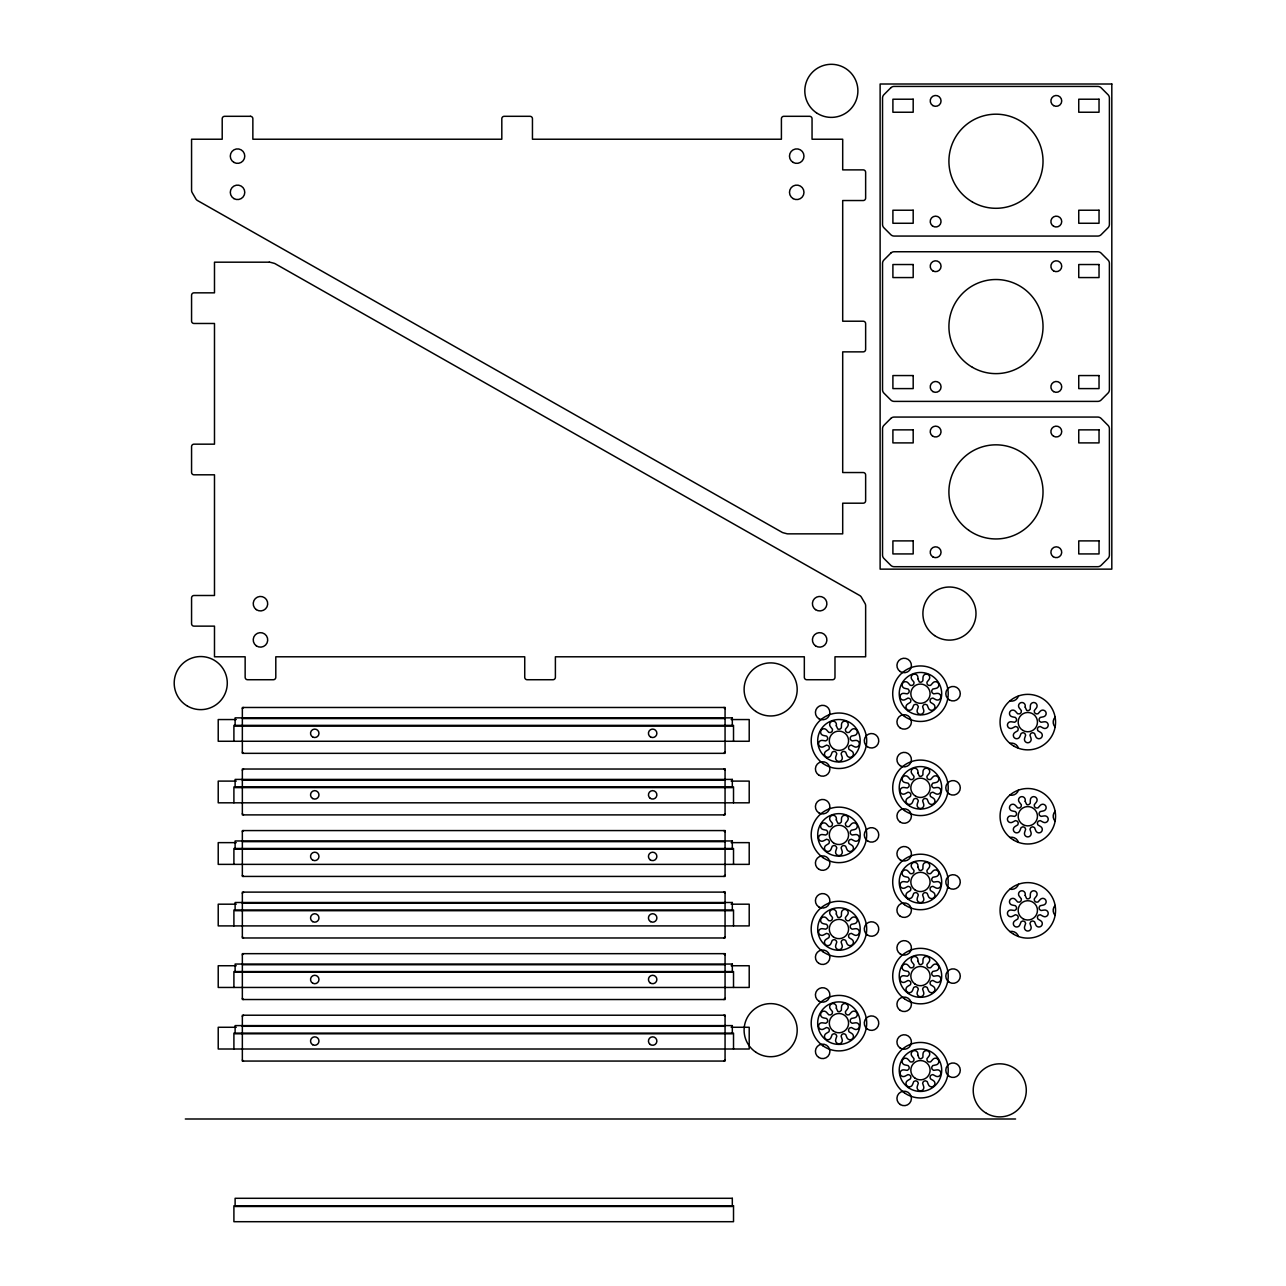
<?xml version="1.0" encoding="UTF-8"?>
<svg xmlns="http://www.w3.org/2000/svg" width="1286" height="1286" viewBox="0 0 1286 1286"><rect width="100%" height="100%" fill="white"/><g stroke="black" fill="none" stroke-linecap="round" stroke-linejoin="round"><path stroke-width="1.5" d="M242.347 708.682L243.552 707.477M242.347 770.234L243.552 769.028M242.347 831.785L243.552 830.579M242.347 893.32L243.552 892.114M242.347 954.871L243.552 953.665M242.347 1016.422L243.552 1015.217M725.063 752.133L723.857 753.339M725.063 813.684L723.857 814.89M725.063 875.316L723.857 876.425M725.063 936.851L723.857 937.976M725.063 998.322L723.857 999.527M725.063 1059.953L723.857 1061.063M242.347 718.553L725.063 718.553M236.254 719.549L218.218 719.549L218.218 741.266L749.208 741.266L749.208 719.549L731.171 719.549M242.347 780.088L725.063 780.088M236.254 781.1L218.218 781.1L218.218 802.818L749.208 802.818L749.208 781.1L731.171 781.1M242.347 841.639L725.063 841.639M236.254 842.635L218.218 842.635L218.218 864.369L749.208 864.369L749.208 842.635L731.171 842.635M242.347 903.19L725.063 903.19M236.254 904.187L218.218 904.187L218.218 925.904L749.208 925.904L749.208 904.187L731.171 904.187M242.347 964.725L725.063 964.725M236.254 965.738L218.218 965.738L218.218 987.455L749.208 987.455L749.208 965.738L731.171 965.738M242.347 1026.276L725.063 1026.276M236.254 1027.273L218.218 1027.273L218.218 1049.006L749.208 1049.006L749.208 1027.273L731.171 1027.273M185.313 1118.997L1015.586 1118.997M723.857 707.477L725.063 708.682M723.857 769.028L725.063 770.234M243.472 753.339L242.347 752.133M723.857 830.579L725.063 831.785M243.472 814.874L242.347 813.684M723.857 892.114L725.063 893.32M243.472 876.425L242.363 875.316M723.857 953.665L725.063 954.871M243.472 937.976L242.363 936.851M723.857 1015.217L725.063 1016.422M243.472 999.511L242.347 998.322M243.472 1061.063L242.363 1060.034M733.518 741.266L733.518 725.368L233.907 725.368L233.907 741.266M733.518 802.818L733.518 786.919L233.907 786.919L233.907 802.818M733.518 864.369L733.518 848.471L233.907 848.471L233.907 864.369M733.518 925.904L733.518 910.006L233.907 910.006L233.907 925.904M733.518 987.455L733.518 971.557L233.907 971.557L233.907 987.455M733.518 1049.006L733.518 1033.108L233.907 1033.108L233.907 1049.006M1009.864 743.292A7.234 7.234 0 0 1 1018.464 748.243M1018.464 695.983A7.234 7.234 0 0 1 1009.864 700.95M1055.131 727.072A7.234 7.234 0 0 1 1055.131 717.154M1009.864 837.411A7.234 7.234 0 0 1 1018.464 842.378M1018.464 790.118A7.234 7.234 0 0 1 1009.864 795.069M1055.131 821.207A7.234 7.234 0 0 1 1055.131 811.289M1009.864 931.546A7.234 7.234 0 0 1 1018.464 936.497M1018.464 884.238A7.234 7.234 0 0 1 1009.864 889.205M1055.131 915.343A7.234 7.234 0 0 1 1055.131 905.408M836.302 725.77L837.781 729.033A3.376 3.376 0 0 0 840.096 729.033L841.365 727.828L841.478 724.516A3.376 3.376 0 0 1 846.011 721.35A3.376 3.376 0 0 1 847.442 726.686L845.4 729.291L845.593 731.043A3.376 3.376 0 0 0 847.361 732.522L849.114 732.409L851.316 729.95A3.376 3.376 0 0 1 856.846 730.432A3.376 3.376 0 0 1 854.499 735.447L851.268 736.122L850.287 737.585A3.376 3.376 0 0 0 850.689 739.868L852.104 740.913L855.383 740.431A3.376 3.376 0 0 1 859.289 744.353A3.376 3.376 0 0 1 854.274 746.684L851.364 745.124L849.676 745.623A3.376 3.376 0 0 0 848.519 747.616L848.937 749.336L851.75 751.072A3.376 3.376 0 0 1 852.232 756.586A3.376 3.376 0 0 1 846.879 755.155L845.641 752.085L844.034 751.378A3.376 3.376 0 0 0 841.864 752.165L841.092 753.757L842.121 756.891A3.376 3.376 0 0 1 838.938 761.425A3.376 3.376 0 0 1 835.771 756.891L836.8 753.757L836.013 752.165A3.376 3.376 0 0 0 833.842 751.378L832.235 752.085L831.013 755.155A3.376 3.376 0 0 1 825.66 756.586A3.376 3.376 0 0 1 826.142 751.072L828.956 749.336L829.374 747.616A3.376 3.376 0 0 0 828.216 745.623L826.528 745.124L823.603 746.684A3.376 3.376 0 0 1 818.587 744.353A3.376 3.376 0 0 1 822.51 740.431L825.773 740.913L827.203 739.868A3.376 3.376 0 0 0 827.605 737.585L826.625 736.122L823.378 735.447A3.376 3.376 0 0 1 821.047 730.432A3.376 3.376 0 0 1 826.56 729.95L828.763 732.409L830.515 732.522A3.376 3.376 0 0 0 832.299 731.043L832.492 729.291L830.434 726.686A3.376 3.376 0 0 1 831.881 721.35A3.376 3.376 0 0 1 836.414 724.516L836.302 725.77M836.302 819.905L837.781 823.169A3.376 3.376 0 0 0 840.096 823.169L841.365 821.947L841.478 818.652A3.376 3.376 0 0 1 846.011 815.469A3.376 3.376 0 0 1 847.442 820.822L845.4 823.426L845.593 825.162A3.376 3.376 0 0 0 847.361 826.657L849.114 826.544L851.316 824.069A3.376 3.376 0 0 1 856.846 824.551A3.376 3.376 0 0 1 854.499 829.583L851.268 830.258L850.287 831.72A3.376 3.376 0 0 0 850.689 833.987L852.104 835.032L855.383 834.566A3.376 3.376 0 0 1 859.289 838.472A3.376 3.376 0 0 1 854.274 840.819L851.364 839.26L849.676 839.758A3.376 3.376 0 0 0 848.519 841.751L848.937 843.471L851.75 845.207A3.376 3.376 0 0 1 852.232 850.721A3.376 3.376 0 0 1 846.879 849.29L845.641 846.22L844.034 845.513A3.376 3.376 0 0 0 841.864 846.301L841.092 847.876L842.121 851.027A3.376 3.376 0 0 1 838.938 855.56A3.376 3.376 0 0 1 835.771 851.027L836.8 847.876L836.013 846.301A3.376 3.376 0 0 0 833.842 845.513L832.235 846.22L831.013 849.29A3.376 3.376 0 0 1 825.66 850.721A3.376 3.376 0 0 1 826.142 845.207L828.956 843.471L829.374 841.751A3.376 3.376 0 0 0 828.216 839.758L826.528 839.26L823.603 840.819A3.376 3.376 0 0 1 818.587 838.472A3.376 3.376 0 0 1 822.51 834.566L825.773 835.032L827.203 833.987A3.376 3.376 0 0 0 827.605 831.72L826.625 830.258L823.378 829.583A3.376 3.376 0 0 1 821.047 824.551A3.376 3.376 0 0 1 826.56 824.069L828.763 826.544L830.515 826.657A3.376 3.376 0 0 0 832.299 825.162L832.492 823.426L830.434 820.822A3.376 3.376 0 0 1 831.881 815.469A3.376 3.376 0 0 1 836.414 818.652L836.302 819.905M836.302 914.024L837.781 917.304A3.376 3.376 0 0 0 840.096 917.304L841.365 916.082L841.478 912.771A3.376 3.376 0 0 1 846.011 909.604A3.376 3.376 0 0 1 847.442 914.941L845.4 917.545L845.593 919.297A3.376 3.376 0 0 0 847.361 920.776L849.114 920.663L851.316 918.204A3.376 3.376 0 0 1 856.846 918.686A3.376 3.376 0 0 1 854.499 923.702L851.268 924.377L850.287 925.84A3.376 3.376 0 0 0 850.689 928.122L852.104 929.167L855.383 928.701A3.376 3.376 0 0 1 859.289 932.607A3.376 3.376 0 0 1 854.274 934.954L851.364 933.379L849.676 933.877A3.376 3.376 0 0 0 848.519 935.887L848.937 937.59L851.75 939.343A3.376 3.376 0 0 1 852.232 944.856A3.376 3.376 0 0 1 846.879 943.41L845.641 940.355L844.034 939.632A3.376 3.376 0 0 0 841.864 940.436L841.092 942.011L842.121 945.146A3.376 3.376 0 0 1 838.938 949.679A3.376 3.376 0 0 1 835.771 945.146L836.8 942.011L836.013 940.436A3.376 3.376 0 0 0 833.842 939.632L832.235 940.355L831.013 943.41A3.376 3.376 0 0 1 825.66 944.856A3.376 3.376 0 0 1 826.142 939.343L828.956 937.59L829.374 935.887A3.376 3.376 0 0 0 828.216 933.877L826.528 933.379L823.603 934.954A3.376 3.376 0 0 1 818.587 932.607A3.376 3.376 0 0 1 822.51 928.701L825.773 929.167L827.203 928.122A3.376 3.376 0 0 0 827.605 925.84L826.625 924.377L823.378 923.702A3.376 3.376 0 0 1 821.047 918.686A3.376 3.376 0 0 1 826.56 918.204L828.763 920.663L830.515 920.776A3.376 3.376 0 0 0 832.299 919.297L832.492 917.545L830.434 914.941A3.376 3.376 0 0 1 831.881 909.604A3.376 3.376 0 0 1 836.414 912.771L836.302 914.024M836.302 1008.16L837.781 1011.423A3.376 3.376 0 0 0 840.096 1011.423L841.365 1010.217L841.478 1006.906A3.376 3.376 0 0 1 846.011 1003.723A3.376 3.376 0 0 1 847.442 1009.076L845.4 1011.68L845.593 1013.432A3.376 3.376 0 0 0 847.361 1014.911L849.114 1014.799L851.316 1012.339A3.376 3.376 0 0 1 856.846 1012.821A3.376 3.376 0 0 1 854.499 1017.837L851.268 1018.512L850.287 1019.975A3.376 3.376 0 0 0 850.689 1022.257L852.104 1023.286L855.383 1022.82A3.376 3.376 0 0 1 859.289 1026.742A3.376 3.376 0 0 1 854.274 1029.073L851.364 1027.514L849.676 1028.012A3.376 3.376 0 0 0 848.519 1030.006L848.937 1031.726L851.75 1033.462A3.376 3.376 0 0 1 852.232 1038.975A3.376 3.376 0 0 1 846.879 1037.545L845.641 1034.474L844.034 1033.767A3.376 3.376 0 0 0 841.864 1034.555L841.092 1036.13L842.121 1039.281A3.376 3.376 0 0 1 838.938 1043.814A3.376 3.376 0 0 1 835.771 1039.281L836.8 1036.13L836.013 1034.555A3.376 3.376 0 0 0 833.842 1033.767L832.235 1034.474L831.013 1037.545A3.376 3.376 0 0 1 825.66 1038.975A3.376 3.376 0 0 1 826.142 1033.462L828.956 1031.726L829.374 1030.006A3.376 3.376 0 0 0 828.216 1028.012L826.528 1027.514L823.603 1029.073A3.376 3.376 0 0 1 818.587 1026.742A3.376 3.376 0 0 1 822.51 1022.82L825.773 1023.286L827.203 1022.257A3.376 3.376 0 0 0 827.605 1019.975L826.625 1018.512L823.378 1017.837A3.376 3.376 0 0 1 821.047 1012.821A3.376 3.376 0 0 1 826.56 1012.339L828.763 1014.799L830.515 1014.911A3.376 3.376 0 0 0 832.299 1013.432L832.492 1011.68L830.434 1009.076A3.376 3.376 0 0 1 831.881 1003.723A3.376 3.376 0 0 1 836.414 1006.906L836.302 1008.16M917.818 678.703L919.297 681.982A3.376 3.376 0 0 0 921.612 681.982L922.882 680.76L922.994 677.449A3.376 3.376 0 0 1 927.527 674.282A3.376 3.376 0 0 1 928.958 679.619L926.917 682.223L927.11 683.975A3.376 3.376 0 0 0 928.878 685.454L930.63 685.342L932.848 682.882A3.376 3.376 0 0 1 938.362 683.364A3.376 3.376 0 0 1 936.015 688.38L932.784 689.055L931.803 690.518A3.376 3.376 0 0 0 932.205 692.8L933.62 693.845L936.899 693.379A3.376 3.376 0 0 1 940.805 697.285A3.376 3.376 0 0 1 935.79 699.632L932.88 698.057L931.193 698.555A3.376 3.376 0 0 0 930.035 700.565L930.453 702.269L933.266 704.021A3.376 3.376 0 0 1 933.749 709.534A3.376 3.376 0 0 1 928.396 708.088L927.174 705.033L925.55 704.31A3.376 3.376 0 0 0 923.38 705.114L922.609 706.689L923.637 709.824A3.376 3.376 0 0 1 920.454 714.357A3.376 3.376 0 0 1 917.288 709.824L918.317 706.689L917.529 705.114A3.376 3.376 0 0 0 915.359 704.31L913.751 705.033L912.53 708.088A3.376 3.376 0 0 1 907.177 709.534A3.376 3.376 0 0 1 907.659 704.021L910.472 702.269L910.89 700.565A3.376 3.376 0 0 0 909.732 698.555L908.045 698.057L905.119 699.632A3.376 3.376 0 0 1 900.104 697.285A3.376 3.376 0 0 1 904.026 693.379L907.289 693.845L908.72 692.8A3.376 3.376 0 0 0 909.122 690.518L908.141 689.055L904.91 688.38A3.376 3.376 0 0 1 902.563 683.364A3.376 3.376 0 0 1 908.077 682.882L910.279 685.342L912.047 685.454A3.376 3.376 0 0 0 913.816 683.975L914.008 682.223L911.967 679.619A3.376 3.376 0 0 1 913.398 674.282A3.376 3.376 0 0 1 917.931 677.449L917.818 678.703M917.818 772.838L919.297 776.101A3.376 3.376 0 0 0 921.612 776.101L922.882 774.879L922.994 771.584A3.376 3.376 0 0 1 927.527 768.401A3.376 3.376 0 0 1 928.958 773.754L926.917 776.358L927.11 778.11A3.376 3.376 0 0 0 928.878 779.589L930.63 779.477L932.848 777.017A3.376 3.376 0 0 1 938.362 777.5A3.376 3.376 0 0 1 936.015 782.515L932.784 783.19L931.803 784.653A3.376 3.376 0 0 0 932.205 786.936L933.62 787.964L936.899 787.498A3.376 3.376 0 0 1 940.805 791.42A3.376 3.376 0 0 1 935.79 793.751L932.88 792.192L931.193 792.69A3.376 3.376 0 0 0 930.035 794.684L930.453 796.404L933.266 798.14A3.376 3.376 0 0 1 933.749 803.654A3.376 3.376 0 0 1 928.396 802.223L927.174 799.153L925.55 798.445A3.376 3.376 0 0 0 923.38 799.233L922.609 800.808L923.637 803.959A3.376 3.376 0 0 1 920.454 808.492A3.376 3.376 0 0 1 917.288 803.959L918.317 800.808L917.529 799.233A3.376 3.376 0 0 0 915.359 798.445L913.751 799.153L912.53 802.223A3.376 3.376 0 0 1 907.177 803.654A3.376 3.376 0 0 1 907.659 798.14L910.472 796.404L910.89 794.684A3.376 3.376 0 0 0 909.732 792.69L908.045 792.192L905.119 793.751A3.376 3.376 0 0 1 900.104 791.42A3.376 3.376 0 0 1 904.026 787.498L907.289 787.964L908.72 786.936A3.376 3.376 0 0 0 909.122 784.653L908.141 783.19L904.91 782.515A3.376 3.376 0 0 1 902.563 777.5A3.376 3.376 0 0 1 908.077 777.017L910.279 779.477L912.047 779.589A3.376 3.376 0 0 0 913.816 778.11L914.008 776.358L911.967 773.754A3.376 3.376 0 0 1 913.398 768.401A3.376 3.376 0 0 1 917.931 771.584L917.818 772.838M917.818 866.957L919.297 870.236A3.376 3.376 0 0 0 921.612 870.236L922.882 869.014L922.994 865.719A3.376 3.376 0 0 1 927.527 862.536A3.376 3.376 0 0 1 928.958 867.889L926.917 870.477L927.11 872.23A3.376 3.376 0 0 0 928.878 873.724L930.63 873.612L932.848 871.136A3.376 3.376 0 0 1 938.362 871.619A3.376 3.376 0 0 1 936.015 876.634L932.784 877.309L931.803 878.788A3.376 3.376 0 0 0 932.205 881.055L933.62 882.1L936.899 881.633A3.376 3.376 0 0 1 940.805 885.54A3.376 3.376 0 0 1 935.79 887.887L932.88 886.327L931.193 886.81A3.376 3.376 0 0 0 930.035 888.819L930.453 890.523L933.266 892.275A3.376 3.376 0 0 1 933.749 897.789A3.376 3.376 0 0 1 928.396 896.358L927.174 893.288L925.55 892.58A3.376 3.376 0 0 0 923.38 893.368L922.609 894.943L923.637 898.078A3.376 3.376 0 0 1 920.454 902.627A3.376 3.376 0 0 1 917.288 898.078L918.317 894.943L917.529 893.368A3.376 3.376 0 0 0 915.359 892.58L913.751 893.288L912.53 896.358A3.376 3.376 0 0 1 907.177 897.789A3.376 3.376 0 0 1 907.659 892.275L910.472 890.523L910.89 888.819A3.376 3.376 0 0 0 909.732 886.81L908.045 886.327L905.119 887.887A3.376 3.376 0 0 1 900.104 885.54A3.376 3.376 0 0 1 904.026 881.633L907.289 882.1L908.72 881.055A3.376 3.376 0 0 0 909.122 878.788L908.141 877.309L904.91 876.634A3.376 3.376 0 0 1 902.563 871.619A3.376 3.376 0 0 1 908.077 871.136L910.279 873.612L912.047 873.724A3.376 3.376 0 0 0 913.816 872.23L914.008 870.477L911.967 867.889A3.376 3.376 0 0 1 913.398 862.536A3.376 3.376 0 0 1 917.931 865.719L917.818 866.957M917.818 961.092L919.297 964.355A3.376 3.376 0 0 0 921.612 964.355L922.882 963.15L922.994 959.838A3.376 3.376 0 0 1 927.527 956.671A3.376 3.376 0 0 1 928.958 962.008L926.917 964.613L927.11 966.365A3.376 3.376 0 0 0 928.878 967.844L930.63 967.731L932.848 965.272A3.376 3.376 0 0 1 938.362 965.754A3.376 3.376 0 0 1 936.015 970.769L932.784 971.444L931.803 972.907A3.376 3.376 0 0 0 932.205 975.19L933.62 976.235L936.899 975.752A3.376 3.376 0 0 1 940.805 979.675A3.376 3.376 0 0 1 935.79 982.006L932.88 980.446L931.193 980.945A3.376 3.376 0 0 0 930.035 982.938L930.453 984.658L933.266 986.394A3.376 3.376 0 0 1 933.749 991.908A3.376 3.376 0 0 1 928.396 990.477L927.174 987.407L925.55 986.7A3.376 3.376 0 0 0 923.38 987.487L922.609 989.079L923.637 992.213A3.376 3.376 0 0 1 920.454 996.746A3.376 3.376 0 0 1 917.288 992.213L918.317 989.079L917.529 987.487A3.376 3.376 0 0 0 915.359 986.7L913.751 987.407L912.53 990.477A3.376 3.376 0 0 1 907.177 991.908A3.376 3.376 0 0 1 907.659 986.394L910.472 984.658L910.89 982.938A3.376 3.376 0 0 0 909.732 980.945L908.045 980.446L905.119 982.006A3.376 3.376 0 0 1 900.104 979.675A3.376 3.376 0 0 1 904.026 975.752L907.289 976.235L908.72 975.19A3.376 3.376 0 0 0 909.122 972.907L908.141 971.444L904.91 970.769A3.376 3.376 0 0 1 902.563 965.754A3.376 3.376 0 0 1 908.077 965.272L910.279 967.731L912.047 967.844A3.376 3.376 0 0 0 913.816 966.365L914.008 964.613L911.967 962.008A3.376 3.376 0 0 1 913.398 956.671A3.376 3.376 0 0 1 917.931 959.838L917.818 961.092M917.818 1055.227L919.297 1058.491A3.376 3.376 0 0 0 921.612 1058.491L922.882 1057.269L922.994 1053.973A3.376 3.376 0 0 1 927.527 1050.791A3.376 3.376 0 0 1 928.958 1056.144L926.917 1058.748L927.11 1060.484A3.376 3.376 0 0 0 928.878 1061.979L930.63 1061.866L932.848 1059.391A3.376 3.376 0 0 1 938.362 1059.873A3.376 3.376 0 0 1 936.015 1064.904L932.784 1065.58L931.803 1067.042A3.376 3.376 0 0 0 932.205 1069.309L933.62 1070.354L936.899 1069.888A3.376 3.376 0 0 1 940.805 1073.794A3.376 3.376 0 0 1 935.79 1076.141L932.88 1074.582L931.193 1075.08A3.376 3.376 0 0 0 930.035 1077.073L930.453 1078.793L933.266 1080.529A3.376 3.376 0 0 1 933.749 1086.043A3.376 3.376 0 0 1 928.396 1084.612L927.174 1081.542L925.55 1080.835A3.376 3.376 0 0 0 923.38 1081.622L922.609 1083.198L923.637 1086.348A3.376 3.376 0 0 1 920.454 1090.882A3.376 3.376 0 0 1 917.288 1086.348L918.317 1083.198L917.529 1081.622A3.376 3.376 0 0 0 915.359 1080.835L913.751 1081.542L912.53 1084.612A3.376 3.376 0 0 1 907.177 1086.043A3.376 3.376 0 0 1 907.659 1080.529L910.472 1078.793L910.89 1077.073A3.376 3.376 0 0 0 909.732 1075.08L908.045 1074.582L905.119 1076.141A3.376 3.376 0 0 1 900.104 1073.794A3.376 3.376 0 0 1 904.026 1069.888L907.289 1070.354L908.72 1069.309A3.376 3.376 0 0 0 909.122 1067.042L908.141 1065.58L904.91 1064.904A3.376 3.376 0 0 1 902.563 1059.873A3.376 3.376 0 0 1 908.077 1059.391L910.279 1061.866L912.047 1061.979A3.376 3.376 0 0 0 913.816 1060.484L914.008 1058.748L911.967 1056.144A3.376 3.376 0 0 1 913.398 1050.791A3.376 3.376 0 0 1 917.931 1053.973L917.818 1055.227M1025.183 707.123L1026.662 710.402A3.376 3.376 0 0 0 1028.977 710.402L1030.247 709.181L1030.343 705.869A3.376 3.376 0 0 1 1034.876 702.703A3.376 3.376 0 0 1 1036.323 708.039L1034.265 710.644L1034.458 712.396A3.376 3.376 0 0 0 1036.243 713.875L1037.995 713.762L1040.197 711.303A3.376 3.376 0 0 1 1045.711 711.785A3.376 3.376 0 0 1 1043.38 716.8L1040.133 717.475L1039.152 718.938A3.376 3.376 0 0 0 1039.554 721.221L1040.985 722.266L1044.248 721.784A3.376 3.376 0 0 1 1048.17 725.706A3.376 3.376 0 0 1 1043.155 728.037L1040.229 726.477L1038.541 726.976A3.376 3.376 0 0 0 1037.384 728.985L1037.802 730.689L1040.615 732.425A3.376 3.376 0 0 1 1041.097 737.939A3.376 3.376 0 0 1 1035.744 736.508L1034.523 733.438L1032.915 732.731A3.376 3.376 0 0 0 1030.745 733.518L1029.957 735.11L1030.986 738.244A3.376 3.376 0 0 1 1027.819 742.778A3.376 3.376 0 0 1 1024.637 738.244L1025.665 735.11L1024.894 733.518A3.376 3.376 0 0 0 1022.724 732.731L1021.116 733.438L1019.878 736.508A3.376 3.376 0 0 1 1014.525 737.939A3.376 3.376 0 0 1 1015.008 732.425L1017.821 730.689L1018.239 728.985A3.376 3.376 0 0 0 1017.081 726.976L1015.393 726.477L1012.484 728.037A3.376 3.376 0 0 1 1007.468 725.706A3.376 3.376 0 0 1 1011.375 721.784L1014.654 722.266L1016.069 721.221A3.376 3.376 0 0 0 1016.47 718.938L1015.49 717.475L1012.259 716.8A3.376 3.376 0 0 1 1009.912 711.785A3.376 3.376 0 0 1 1015.442 711.303L1017.644 713.762L1019.396 713.875A3.376 3.376 0 0 0 1021.164 712.396L1021.357 710.644L1019.316 708.039A3.376 3.376 0 0 1 1020.746 702.703A3.376 3.376 0 0 1 1025.28 705.869L1025.183 707.123M1025.183 801.258L1026.662 804.522A3.376 3.376 0 0 0 1028.977 804.522L1030.247 803.3L1030.343 800.005A3.376 3.376 0 0 1 1034.876 796.822A3.376 3.376 0 0 1 1036.323 802.175L1034.265 804.779L1034.458 806.531A3.376 3.376 0 0 0 1036.243 808.01L1037.995 807.897L1040.197 805.438A3.376 3.376 0 0 1 1045.711 805.92A3.376 3.376 0 0 1 1043.38 810.936L1040.133 811.611L1039.152 813.073A3.376 3.376 0 0 0 1039.554 815.34L1040.985 816.385L1044.248 815.919A3.376 3.376 0 0 1 1048.17 819.841A3.376 3.376 0 0 1 1043.155 822.172L1040.229 820.613L1038.541 821.111A3.376 3.376 0 0 0 1037.384 823.104L1037.802 824.824L1040.615 826.56A3.376 3.376 0 0 1 1041.097 832.074A3.376 3.376 0 0 1 1035.744 830.643L1034.523 827.573L1032.915 826.866A3.376 3.376 0 0 0 1030.745 827.654L1029.957 829.229L1030.986 832.38A3.376 3.376 0 0 1 1027.819 836.913A3.376 3.376 0 0 1 1024.637 832.38L1025.665 829.229L1024.894 827.654A3.376 3.376 0 0 0 1022.724 826.866L1021.116 827.573L1019.878 830.643A3.376 3.376 0 0 1 1014.525 832.074A3.376 3.376 0 0 1 1015.008 826.56L1017.821 824.824L1018.239 823.104A3.376 3.376 0 0 0 1017.081 821.111L1015.393 820.613L1012.484 822.172A3.376 3.376 0 0 1 1007.468 819.841A3.376 3.376 0 0 1 1011.375 815.919L1014.654 816.385L1016.069 815.34A3.376 3.376 0 0 0 1016.47 813.073L1015.49 811.611L1012.259 810.936A3.376 3.376 0 0 1 1009.912 805.92A3.376 3.376 0 0 1 1015.442 805.438L1017.644 807.897L1019.396 808.01A3.376 3.376 0 0 0 1021.164 806.531L1021.357 804.779L1019.316 802.175A3.376 3.376 0 0 1 1020.746 796.822A3.376 3.376 0 0 1 1025.28 800.005L1025.183 801.258M1025.183 895.377L1026.662 898.657A3.376 3.376 0 0 0 1028.977 898.657L1030.247 897.435L1030.343 894.124A3.376 3.376 0 0 1 1034.876 890.957A3.376 3.376 0 0 1 1036.323 896.31L1034.265 898.898L1034.458 900.65A3.376 3.376 0 0 0 1036.243 902.145L1037.995 902.016L1040.197 899.557A3.376 3.376 0 0 1 1045.711 900.039A3.376 3.376 0 0 1 1043.38 905.055L1040.133 905.73L1039.152 907.193A3.376 3.376 0 0 0 1039.554 909.475L1040.985 910.52L1044.248 910.054A3.376 3.376 0 0 1 1048.17 913.96A3.376 3.376 0 0 1 1043.155 916.307L1040.229 914.748L1038.541 915.23A3.376 3.376 0 0 0 1037.384 917.24L1037.802 918.943L1040.615 920.696A3.376 3.376 0 0 1 1041.097 926.209A3.376 3.376 0 0 1 1035.744 924.779L1034.523 921.708L1032.915 921.001A3.376 3.376 0 0 0 1030.745 921.789L1029.957 923.364L1030.986 926.499A3.376 3.376 0 0 1 1027.819 931.032A3.376 3.376 0 0 1 1024.637 926.499L1025.665 923.364L1024.894 921.789A3.376 3.376 0 0 0 1022.724 921.001L1021.116 921.708L1019.878 924.779A3.376 3.376 0 0 1 1014.525 926.209A3.376 3.376 0 0 1 1015.008 920.696L1017.821 918.943L1018.239 917.24A3.376 3.376 0 0 0 1017.081 915.23L1015.393 914.748L1012.484 916.307A3.376 3.376 0 0 1 1007.468 913.96A3.376 3.376 0 0 1 1011.375 910.054L1014.654 910.52L1016.069 909.475A3.376 3.376 0 0 0 1016.47 907.193L1015.49 905.73L1012.259 905.055A3.376 3.376 0 0 1 1009.912 900.039A3.376 3.376 0 0 1 1015.442 899.557L1017.644 902.016L1019.396 902.145A3.376 3.376 0 0 0 1021.164 900.65L1021.357 898.898L1019.316 896.31A3.376 3.376 0 0 1 1020.746 890.957A3.376 3.376 0 0 1 1025.28 894.124L1025.183 895.377M890.764 87.834L883.948 94.65A4.822 4.822 0 0 0 882.534 98.074L882.534 224.407A4.822 4.822 0 0 0 883.948 227.815L890.764 234.647A4.822 4.822 0 0 0 894.188 236.061L1097.746 236.061A4.822 4.822 0 0 0 1101.17 234.647L1107.985 227.815A4.822 4.822 0 0 0 1109.4 224.407L1109.4 98.074A4.822 4.822 0 0 0 1107.985 94.65L1101.17 87.834A4.822 4.822 0 0 0 1097.746 86.419L894.188 86.419A4.822 4.822 0 0 0 890.764 87.834M890.764 253.165L883.948 259.981A4.822 4.822 0 0 0 882.534 263.405L882.534 389.738A4.822 4.822 0 0 0 883.948 393.146L890.764 399.978A4.822 4.822 0 0 0 894.188 401.393L1097.746 401.393A4.822 4.822 0 0 0 1101.17 399.978L1107.985 393.146A4.822 4.822 0 0 0 1109.4 389.738L1109.4 263.405A4.822 4.822 0 0 0 1107.985 259.981L1101.17 253.165A4.822 4.822 0 0 0 1097.746 251.751L894.188 251.751A4.822 4.822 0 0 0 890.764 253.165M890.764 418.48L883.948 425.312A4.822 4.822 0 0 0 882.534 428.72L882.534 555.054A4.822 4.822 0 0 0 883.948 558.478L890.764 565.293A4.822 4.822 0 0 0 894.188 566.708L1097.746 566.708A4.822 4.822 0 0 0 1101.17 565.293L1107.985 558.478A4.822 4.822 0 0 0 1109.4 555.054L1109.4 428.72A4.822 4.822 0 0 0 1107.985 425.312L1101.17 418.48A4.822 4.822 0 0 0 1097.746 417.066L894.188 417.066A4.822 4.822 0 0 0 890.764 418.48M1111.811 84.008L880.122 84.008L880.122 569.135L1111.811 569.135L1111.811 84.008M913.189 99.215L892.902 99.215L892.902 112.236L913.189 112.236L913.189 99.215M1099.032 99.215L1078.745 99.215L1078.745 112.236L1099.032 112.236L1099.032 99.215M250.448 116.303L224.632 116.303A2.411 2.411 0 0 0 222.205 118.714L222.205 139.226L191.566 139.226L191.566 190.232A4.822 4.822 0 0 0 192.209 192.659L195.793 198.8A4.822 4.822 0 0 0 197.578 200.584L782.017 532.275A4.822 4.822 0 0 0 783.174 532.758L786.727 533.69A4.822 4.822 0 0 0 787.948 533.851L842.7 533.851L842.7 503.196L863.227 503.196A2.411 2.411 0 0 0 865.639 500.784L865.639 474.952A2.411 2.411 0 0 0 863.227 472.541L842.7 472.541L842.7 351.866L863.227 351.866A2.411 2.411 0 0 0 865.639 349.454L865.639 323.622A2.411 2.411 0 0 0 863.227 321.211L842.7 321.211L842.7 200.536L863.227 200.536A2.411 2.411 0 0 0 865.639 198.124L865.639 172.292A2.411 2.411 0 0 0 863.227 169.881L842.7 169.881L842.7 139.226L812.045 139.226L812.045 118.714A2.411 2.411 0 0 0 809.633 116.303L783.817 116.303A2.411 2.411 0 0 0 781.406 118.714L781.406 139.226L532.452 139.226L532.452 118.714A2.411 2.411 0 0 0 530.041 116.303L504.225 116.303A2.411 2.411 0 0 0 501.813 118.714L501.813 139.226L252.86 139.226L252.86 118.714A2.411 2.411 0 0 0 250.448 116.303M913.189 210.229L892.902 210.229L892.902 223.266L913.189 223.266L913.189 210.229M1099.032 210.229L1078.745 210.229L1078.745 223.266L1099.032 223.266L1099.032 210.229M269.24 262.183L214.489 262.183L214.489 292.838L193.977 292.838A2.411 2.411 0 0 0 191.566 295.25L191.566 321.066A2.411 2.411 0 0 0 193.977 323.477L214.489 323.477L214.489 444.168L193.977 444.168A2.411 2.411 0 0 0 191.566 446.58L191.566 472.396A2.411 2.411 0 0 0 193.977 474.807L214.489 474.807L214.489 595.498L193.977 595.498A2.411 2.411 0 0 0 191.566 597.91L191.566 623.726A2.411 2.411 0 0 0 193.977 626.137L214.489 626.137L214.489 656.792L245.144 656.792L245.144 677.304A2.411 2.411 0 0 0 247.555 679.731L273.388 679.731A2.411 2.411 0 0 0 275.799 677.304L275.799 656.792L524.736 656.792L524.736 677.304A2.411 2.411 0 0 0 527.147 679.731L552.98 679.731A2.411 2.411 0 0 0 555.391 677.304L555.391 656.792L804.329 656.792L804.329 677.304A2.411 2.411 0 0 0 806.74 679.731L832.572 679.731A2.411 2.411 0 0 0 834.984 677.304L834.984 656.792L865.639 656.792L865.639 605.802A4.822 4.822 0 0 0 864.98 603.359L861.395 597.218A4.822 4.822 0 0 0 859.611 595.45L275.172 263.743A4.822 4.822 0 0 0 274.031 263.276L270.478 262.344A4.822 4.822 0 0 0 269.24 262.183M913.189 264.53L892.902 264.53L892.902 277.567L913.189 277.567L913.189 264.53M1099.032 264.53L1078.745 264.53L1078.745 277.567L1099.032 277.567L1099.032 264.53M913.189 375.56L892.902 375.56L892.902 388.597L913.189 388.597L913.189 375.56M1099.032 375.56L1078.745 375.56L1078.745 388.597L1099.032 388.597L1099.032 375.56M913.189 429.862L892.902 429.862L892.902 442.898L913.189 442.898L913.189 429.862M1099.032 429.862L1078.745 429.862L1078.745 442.898L1099.032 442.898L1099.032 429.862M913.189 540.892L892.902 540.892L892.902 553.928L913.189 553.928L913.189 540.892M1099.032 540.892L1078.745 540.892L1078.745 553.928L1099.032 553.928L1099.032 540.892M725.063 707.477L242.347 707.477L242.347 753.339L725.063 753.339L725.063 707.477M732.313 717.861L235.113 717.861L235.113 726.06L732.313 726.06L732.313 717.861M725.063 769.028L242.347 769.028L242.347 814.89L725.063 814.89L725.063 769.028M732.313 779.412L235.113 779.412L235.113 787.611L732.313 787.611L732.313 779.412M725.063 830.579L242.347 830.579L242.347 876.425L725.063 876.425L725.063 830.579M732.313 840.964L235.113 840.964L235.113 849.146L732.313 849.146L732.313 840.964M725.063 892.114L242.347 892.114L242.347 937.976L725.063 937.976L725.063 892.114M732.313 902.499L235.113 902.499L235.113 910.697L732.313 910.697L732.313 902.499M725.063 953.665L242.347 953.665L242.347 999.527L725.063 999.527L725.063 953.665M732.313 964.05L235.113 964.05L235.113 972.248L732.313 972.248L732.313 964.05M725.063 1015.217L242.347 1015.217L242.347 1061.063L725.063 1061.063L725.063 1015.217M732.313 1025.601L235.113 1025.601L235.113 1033.783L732.313 1033.783L732.313 1025.601M732.313 1198.295L235.113 1198.295L235.113 1206.493L732.313 1206.493L732.313 1198.295M733.518 1205.802L233.907 1205.802L233.907 1221.7L733.518 1221.7L733.518 1205.802M934.568 635.557A26.556 26.556 0 0 0 975.929 615.464A26.556 26.556 0 0 0 937.848 589.679A26.556 26.556 0 0 0 934.568 635.557M986.475 1113.338A26.556 26.556 0 0 0 1026.292 1090.351A26.556 26.556 0 0 0 986.475 1067.364A26.556 26.556 0 0 0 986.475 1113.338M914.909 1078.102A9.661 9.661 0 0 0 930.067 1071.077A9.661 9.661 0 0 0 916.404 1061.448A9.661 9.661 0 0 0 914.909 1078.102M908.237 1087.57A21.235 21.235 0 0 0 941.609 1072.122A21.235 21.235 0 0 0 911.533 1050.935A21.235 21.235 0 0 0 908.237 1087.57M904.476 1092.907A27.762 27.762 0 0 0 948.103 1072.701A27.762 27.762 0 0 0 908.8 1045.02A27.762 27.762 0 0 0 904.476 1092.907M949.422 1076.478A7.234 7.234 0 0 0 960.288 1070.209A7.234 7.234 0 0 0 949.422 1063.94A7.234 7.234 0 0 0 949.422 1076.478M900.2 1048.058A7.234 7.234 0 0 0 911.404 1042.399A7.234 7.234 0 0 0 900.907 1035.535A7.234 7.234 0 0 0 900.2 1048.058M900.264 1104.529A7.234 7.234 0 0 0 911.404 1098.774A7.234 7.234 0 0 0 900.843 1092.007A7.234 7.234 0 0 0 900.264 1104.529M900.264 1010.394A7.234 7.234 0 0 0 911.404 1004.639A7.234 7.234 0 0 0 900.843 997.872A7.234 7.234 0 0 0 900.264 1010.394M900.2 953.923A7.234 7.234 0 0 0 911.404 948.264A7.234 7.234 0 0 0 900.907 941.4A7.234 7.234 0 0 0 900.2 953.923M949.422 982.359A7.234 7.234 0 0 0 960.288 976.09A7.234 7.234 0 0 0 949.422 969.821A7.234 7.234 0 0 0 949.422 982.359M904.476 998.772A27.762 27.762 0 0 0 948.103 978.582A27.762 27.762 0 0 0 908.8 950.901A27.762 27.762 0 0 0 904.476 998.772M908.237 993.451A21.235 21.235 0 0 0 941.609 977.987A21.235 21.235 0 0 0 911.533 956.816A21.235 21.235 0 0 0 908.237 993.451M914.909 983.983A9.661 9.661 0 0 0 930.067 976.958A9.661 9.661 0 0 0 916.404 967.329A9.661 9.661 0 0 0 914.909 983.983M900.264 916.275A7.234 7.234 0 0 0 911.404 910.504A7.234 7.234 0 0 0 900.843 903.736A7.234 7.234 0 0 0 900.264 916.275M900.2 859.804A7.234 7.234 0 0 0 911.404 854.145A7.234 7.234 0 0 0 900.907 847.281A7.234 7.234 0 0 0 900.2 859.804M948.875 887.87A7.234 7.234 0 0 0 960.256 882.598A7.234 7.234 0 0 0 950 875.38A7.234 7.234 0 0 0 948.875 887.87M904.476 904.653A27.762 27.762 0 0 0 948.103 884.447A27.762 27.762 0 0 0 908.8 856.765A27.762 27.762 0 0 0 904.476 904.653M908.237 899.316A21.235 21.235 0 0 0 941.609 883.868A21.235 21.235 0 0 0 911.533 862.681A21.235 21.235 0 0 0 908.237 899.316M914.909 889.848A9.661 9.661 0 0 0 930.067 882.823A9.661 9.661 0 0 0 916.404 873.194A9.661 9.661 0 0 0 914.909 889.848M914.909 701.593A9.661 9.661 0 0 0 930.067 694.569A9.661 9.661 0 0 0 916.404 684.94A9.661 9.661 0 0 0 914.909 701.593M908.237 711.062A21.235 21.235 0 0 0 941.609 695.613A21.235 21.235 0 0 0 911.533 674.427A21.235 21.235 0 0 0 908.237 711.062M904.476 716.398A27.762 27.762 0 0 0 948.103 696.192A27.762 27.762 0 0 0 908.8 668.511A27.762 27.762 0 0 0 904.476 716.398M949.422 699.97A7.234 7.234 0 0 0 960.288 693.701A7.234 7.234 0 0 0 949.422 687.431A7.234 7.234 0 0 0 949.422 699.97M900.2 671.533A7.234 7.234 0 0 0 911.404 665.875A7.234 7.234 0 0 0 900.907 659.011A7.234 7.234 0 0 0 900.2 671.533M900.264 728.005A7.234 7.234 0 0 0 911.404 722.25A7.234 7.234 0 0 0 900.843 715.482A7.234 7.234 0 0 0 900.264 728.005M915.632 796.195A9.661 9.661 0 0 0 930.116 787.82A9.661 9.661 0 0 0 915.632 779.461A9.661 9.661 0 0 0 915.632 796.195M909.845 806.226A21.235 21.235 0 0 0 941.706 787.82A21.235 21.235 0 0 0 909.845 769.43A21.235 21.235 0 0 0 909.845 806.226M904.476 810.518A27.762 27.762 0 0 0 948.103 790.327A27.762 27.762 0 0 0 908.8 762.646A27.762 27.762 0 0 0 904.476 810.518M949.422 794.105A7.234 7.234 0 0 0 960.288 787.82A7.234 7.234 0 0 0 949.422 781.55A7.234 7.234 0 0 0 949.422 794.105M900.2 765.668A7.234 7.234 0 0 0 911.404 760.01A7.234 7.234 0 0 0 900.907 753.146A7.234 7.234 0 0 0 900.2 765.668M900.264 822.14A7.234 7.234 0 0 0 911.404 816.385A7.234 7.234 0 0 0 900.843 809.617A7.234 7.234 0 0 0 900.264 822.14M818.748 869.207A7.234 7.234 0 0 0 829.888 863.436A7.234 7.234 0 0 0 819.327 856.669A7.234 7.234 0 0 0 818.748 869.207M818.684 812.736A7.234 7.234 0 0 0 829.872 807.078A7.234 7.234 0 0 0 819.391 800.213A7.234 7.234 0 0 0 818.684 812.736M867.905 841.157A7.234 7.234 0 0 0 878.772 834.887A7.234 7.234 0 0 0 867.905 828.618A7.234 7.234 0 0 0 867.905 841.157M822.96 857.585A27.762 27.762 0 0 0 866.587 837.379A27.762 27.762 0 0 0 827.284 809.698A27.762 27.762 0 0 0 822.96 857.585M826.705 852.248A21.235 21.235 0 0 0 860.093 836.8A21.235 21.235 0 0 0 830.017 815.613A21.235 21.235 0 0 0 826.705 852.248M833.376 842.78A9.661 9.661 0 0 0 848.551 835.755A9.661 9.661 0 0 0 834.887 826.126A9.661 9.661 0 0 0 833.376 842.78M818.748 775.072A7.234 7.234 0 0 0 829.888 769.317A7.234 7.234 0 0 0 819.327 762.55A7.234 7.234 0 0 0 818.748 775.072M818.684 718.601A7.234 7.234 0 0 0 829.872 712.942A7.234 7.234 0 0 0 819.391 706.078A7.234 7.234 0 0 0 818.684 718.601M867.359 746.684A7.234 7.234 0 0 0 878.74 741.411A7.234 7.234 0 0 0 868.484 734.193A7.234 7.234 0 0 0 867.359 746.684M822.96 763.45A27.762 27.762 0 0 0 866.587 743.26A27.762 27.762 0 0 0 827.284 715.579A27.762 27.762 0 0 0 822.96 763.45M826.705 758.129A21.235 21.235 0 0 0 860.093 742.665A21.235 21.235 0 0 0 830.017 721.494A21.235 21.235 0 0 0 826.705 758.129M833.376 748.661A9.661 9.661 0 0 0 848.551 741.636A9.661 9.661 0 0 0 834.887 732.007A9.661 9.661 0 0 0 833.376 748.661M833.376 936.915A9.661 9.661 0 0 0 848.551 929.891A9.661 9.661 0 0 0 834.887 920.262A9.661 9.661 0 0 0 833.376 936.915M826.705 946.383A21.235 21.235 0 0 0 860.093 930.935A21.235 21.235 0 0 0 830.017 909.749A21.235 21.235 0 0 0 826.705 946.383M822.96 951.72A27.762 27.762 0 0 0 866.587 931.514A27.762 27.762 0 0 0 827.284 903.833A27.762 27.762 0 0 0 822.96 951.72M867.359 934.938A7.234 7.234 0 0 0 878.74 929.665A7.234 7.234 0 0 0 868.484 922.448A7.234 7.234 0 0 0 867.359 934.938M818.684 906.855A7.234 7.234 0 0 0 829.872 901.197A7.234 7.234 0 0 0 819.391 894.333A7.234 7.234 0 0 0 818.684 906.855M818.748 963.327A7.234 7.234 0 0 0 829.888 957.572A7.234 7.234 0 0 0 819.327 950.804A7.234 7.234 0 0 0 818.748 963.327M833.376 1031.034A9.661 9.661 0 0 0 848.551 1024.01A9.661 9.661 0 0 0 834.887 1014.381A9.661 9.661 0 0 0 833.376 1031.034M826.705 1040.519A21.235 21.235 0 0 0 860.093 1025.055A21.235 21.235 0 0 0 830.017 1003.868A21.235 21.235 0 0 0 826.705 1040.519M822.96 1045.84A27.762 27.762 0 0 0 866.587 1025.649A27.762 27.762 0 0 0 827.284 997.968A27.762 27.762 0 0 0 822.96 1045.84M867.359 1029.073A7.234 7.234 0 0 0 878.74 1023.801A7.234 7.234 0 0 0 868.484 1016.583A7.234 7.234 0 0 0 867.359 1029.073M818.684 1000.99A7.234 7.234 0 0 0 829.872 995.332A7.234 7.234 0 0 0 819.391 988.468A7.234 7.234 0 0 0 818.684 1000.99M818.748 1057.462A7.234 7.234 0 0 0 829.888 1051.707A7.234 7.234 0 0 0 819.327 1044.939A7.234 7.234 0 0 0 818.748 1057.462M968.872 530.379A47.068 47.068 0 0 0 1042.833 496.123A47.068 47.068 0 0 0 976.187 449.184A47.068 47.068 0 0 0 968.872 530.379M932.913 556.934A5.433 5.433 0 0 0 941.063 552.241A5.433 5.433 0 0 0 932.913 547.531A5.433 5.433 0 0 0 932.913 556.934M932.495 436.002A5.433 5.433 0 0 0 941.03 432.048A5.433 5.433 0 0 0 933.347 426.63A5.433 5.433 0 0 0 932.495 436.002M1053.588 436.259A5.433 5.433 0 0 0 1061.738 431.549A5.433 5.433 0 0 0 1053.588 426.856A5.433 5.433 0 0 0 1053.588 436.259M1053.186 556.677A5.433 5.433 0 0 0 1061.706 552.723A5.433 5.433 0 0 0 1054.022 547.306A5.433 5.433 0 0 0 1053.186 556.677M816.465 112.83A26.556 26.556 0 0 0 857.826 92.737A26.556 26.556 0 0 0 819.745 66.968A26.556 26.556 0 0 0 816.465 112.83M972.441 367.33A47.068 47.068 0 0 0 1043.026 326.564A47.068 47.068 0 0 0 972.441 285.814A47.068 47.068 0 0 0 972.441 367.33M932.913 270.928A5.433 5.433 0 0 0 941.063 266.218A5.433 5.433 0 0 0 932.913 261.524A5.433 5.433 0 0 0 932.913 270.928M932.913 391.603A5.433 5.433 0 0 0 941.063 386.909A5.433 5.433 0 0 0 932.913 382.199A5.433 5.433 0 0 0 932.913 391.603M1053.588 391.603A5.433 5.433 0 0 0 1061.738 386.909A5.433 5.433 0 0 0 1053.588 382.199A5.433 5.433 0 0 0 1053.588 391.603M1053.588 270.928A5.433 5.433 0 0 0 1061.738 266.218A5.433 5.433 0 0 0 1053.588 261.524A5.433 5.433 0 0 0 1053.588 270.928M972.441 201.998A47.068 47.068 0 0 0 1043.026 161.232A47.068 47.068 0 0 0 972.441 120.482A47.068 47.068 0 0 0 972.441 201.998M932.913 105.597A5.433 5.433 0 0 0 941.063 100.903A5.433 5.433 0 0 0 932.913 96.193A5.433 5.433 0 0 0 932.913 105.597M932.495 226.014A5.433 5.433 0 0 0 941.03 222.06A5.433 5.433 0 0 0 933.347 216.643A5.433 5.433 0 0 0 932.495 226.014M1053.588 226.272A5.433 5.433 0 0 0 1061.738 221.578A5.433 5.433 0 0 0 1053.588 216.868A5.433 5.433 0 0 0 1053.588 226.272M1053.588 105.597A5.433 5.433 0 0 0 1061.738 100.903A5.433 5.433 0 0 0 1053.588 96.193A5.433 5.433 0 0 0 1053.588 105.597M815.485 609.612A7.234 7.234 0 0 0 826.866 604.356A7.234 7.234 0 0 0 816.61 597.122A7.234 7.234 0 0 0 815.485 609.612M815.485 645.813A7.234 7.234 0 0 0 826.866 640.557A7.234 7.234 0 0 0 816.61 633.323A7.234 7.234 0 0 0 815.485 645.813M256.3 645.813A7.234 7.234 0 0 0 267.681 640.557A7.234 7.234 0 0 0 257.425 633.323A7.234 7.234 0 0 0 256.3 645.813M256.3 609.612A7.234 7.234 0 0 0 267.681 604.356A7.234 7.234 0 0 0 257.425 597.122A7.234 7.234 0 0 0 256.3 609.612M233.923 198.607A7.234 7.234 0 0 0 244.774 192.337A7.234 7.234 0 0 0 233.923 186.068A7.234 7.234 0 0 0 233.923 198.607M233.923 162.406A7.234 7.234 0 0 0 244.774 156.12A7.234 7.234 0 0 0 233.923 149.851A7.234 7.234 0 0 0 233.923 162.406M793.108 162.406A7.234 7.234 0 0 0 803.975 156.12A7.234 7.234 0 0 0 793.108 149.851A7.234 7.234 0 0 0 793.108 162.406M793.108 198.607A7.234 7.234 0 0 0 803.975 192.337A7.234 7.234 0 0 0 793.108 186.068A7.234 7.234 0 0 0 793.108 198.607M755.766 1052.157A26.556 26.556 0 0 0 797.127 1032.063A26.556 26.556 0 0 0 759.045 1006.279A26.556 26.556 0 0 0 755.766 1052.157M650.539 736.974A4.228 4.228 0 0 0 656.889 733.325A4.228 4.228 0 0 0 650.539 729.66A4.228 4.228 0 0 0 650.539 736.974M312.643 736.974A4.228 4.228 0 0 0 318.976 733.325A4.228 4.228 0 0 0 312.643 729.66A4.228 4.228 0 0 0 312.643 736.974M312.643 798.526A4.228 4.228 0 0 0 318.976 794.877A4.228 4.228 0 0 0 312.643 791.212A4.228 4.228 0 0 0 312.643 798.526M650.234 798.317A4.228 4.228 0 0 0 656.857 795.246A4.228 4.228 0 0 0 650.877 791.035A4.228 4.228 0 0 0 650.234 798.317M650.539 921.612A4.228 4.228 0 0 0 656.889 917.963A4.228 4.228 0 0 0 650.539 914.298A4.228 4.228 0 0 0 650.539 921.612M312.643 921.612A4.228 4.228 0 0 0 318.976 917.963A4.228 4.228 0 0 0 312.643 914.298A4.228 4.228 0 0 0 312.643 921.612M312.643 860.077A4.228 4.228 0 0 0 318.976 856.412A4.228 4.228 0 0 0 312.643 852.763A4.228 4.228 0 0 0 312.643 860.077M650.234 859.868A4.228 4.228 0 0 0 656.857 856.798A4.228 4.228 0 0 0 650.877 852.586A4.228 4.228 0 0 0 650.234 859.868M650.234 1044.505A4.228 4.228 0 0 0 656.857 1041.435A4.228 4.228 0 0 0 650.877 1037.223A4.228 4.228 0 0 0 650.234 1044.505M312.643 1044.714A4.228 4.228 0 0 0 318.976 1041.049A4.228 4.228 0 0 0 312.643 1037.4A4.228 4.228 0 0 0 312.643 1044.714M312.643 983.163A4.228 4.228 0 0 0 318.976 979.514A4.228 4.228 0 0 0 312.643 975.849A4.228 4.228 0 0 0 312.643 983.163M650.234 982.954A4.228 4.228 0 0 0 656.857 979.884A4.228 4.228 0 0 0 650.877 975.672A4.228 4.228 0 0 0 650.234 982.954M1013.931 746.153A27.762 27.762 0 0 0 1055.565 722.121A27.762 27.762 0 0 0 1013.931 698.073A27.762 27.762 0 0 0 1013.931 746.153M1022.981 730.48A9.661 9.661 0 0 0 1037.464 722.121A9.661 9.661 0 0 0 1022.981 713.762A9.661 9.661 0 0 0 1022.981 730.48M1013.673 840.128A27.762 27.762 0 0 0 1055.565 816.546A27.762 27.762 0 0 0 1014.204 792.063A27.762 27.762 0 0 0 1013.673 840.128M1022.981 824.599A9.661 9.661 0 0 0 1037.464 816.24A9.661 9.661 0 0 0 1022.981 807.881A9.661 9.661 0 0 0 1022.981 824.599M1013.673 934.263A27.762 27.762 0 0 0 1055.565 910.681A27.762 27.762 0 0 0 1014.204 886.183A27.762 27.762 0 0 0 1013.673 934.263M1022.981 918.734A9.661 9.661 0 0 0 1037.464 910.375A9.661 9.661 0 0 0 1022.981 902.016A9.661 9.661 0 0 0 1022.981 918.734M187.451 706.078A26.556 26.556 0 0 0 227.284 683.091A26.556 26.556 0 0 0 187.451 660.104A26.556 26.556 0 0 0 187.451 706.078M755.766 711.415A26.556 26.556 0 0 0 797.127 691.321A26.556 26.556 0 0 0 759.045 665.553A26.556 26.556 0 0 0 755.766 711.415"/></g></svg>
